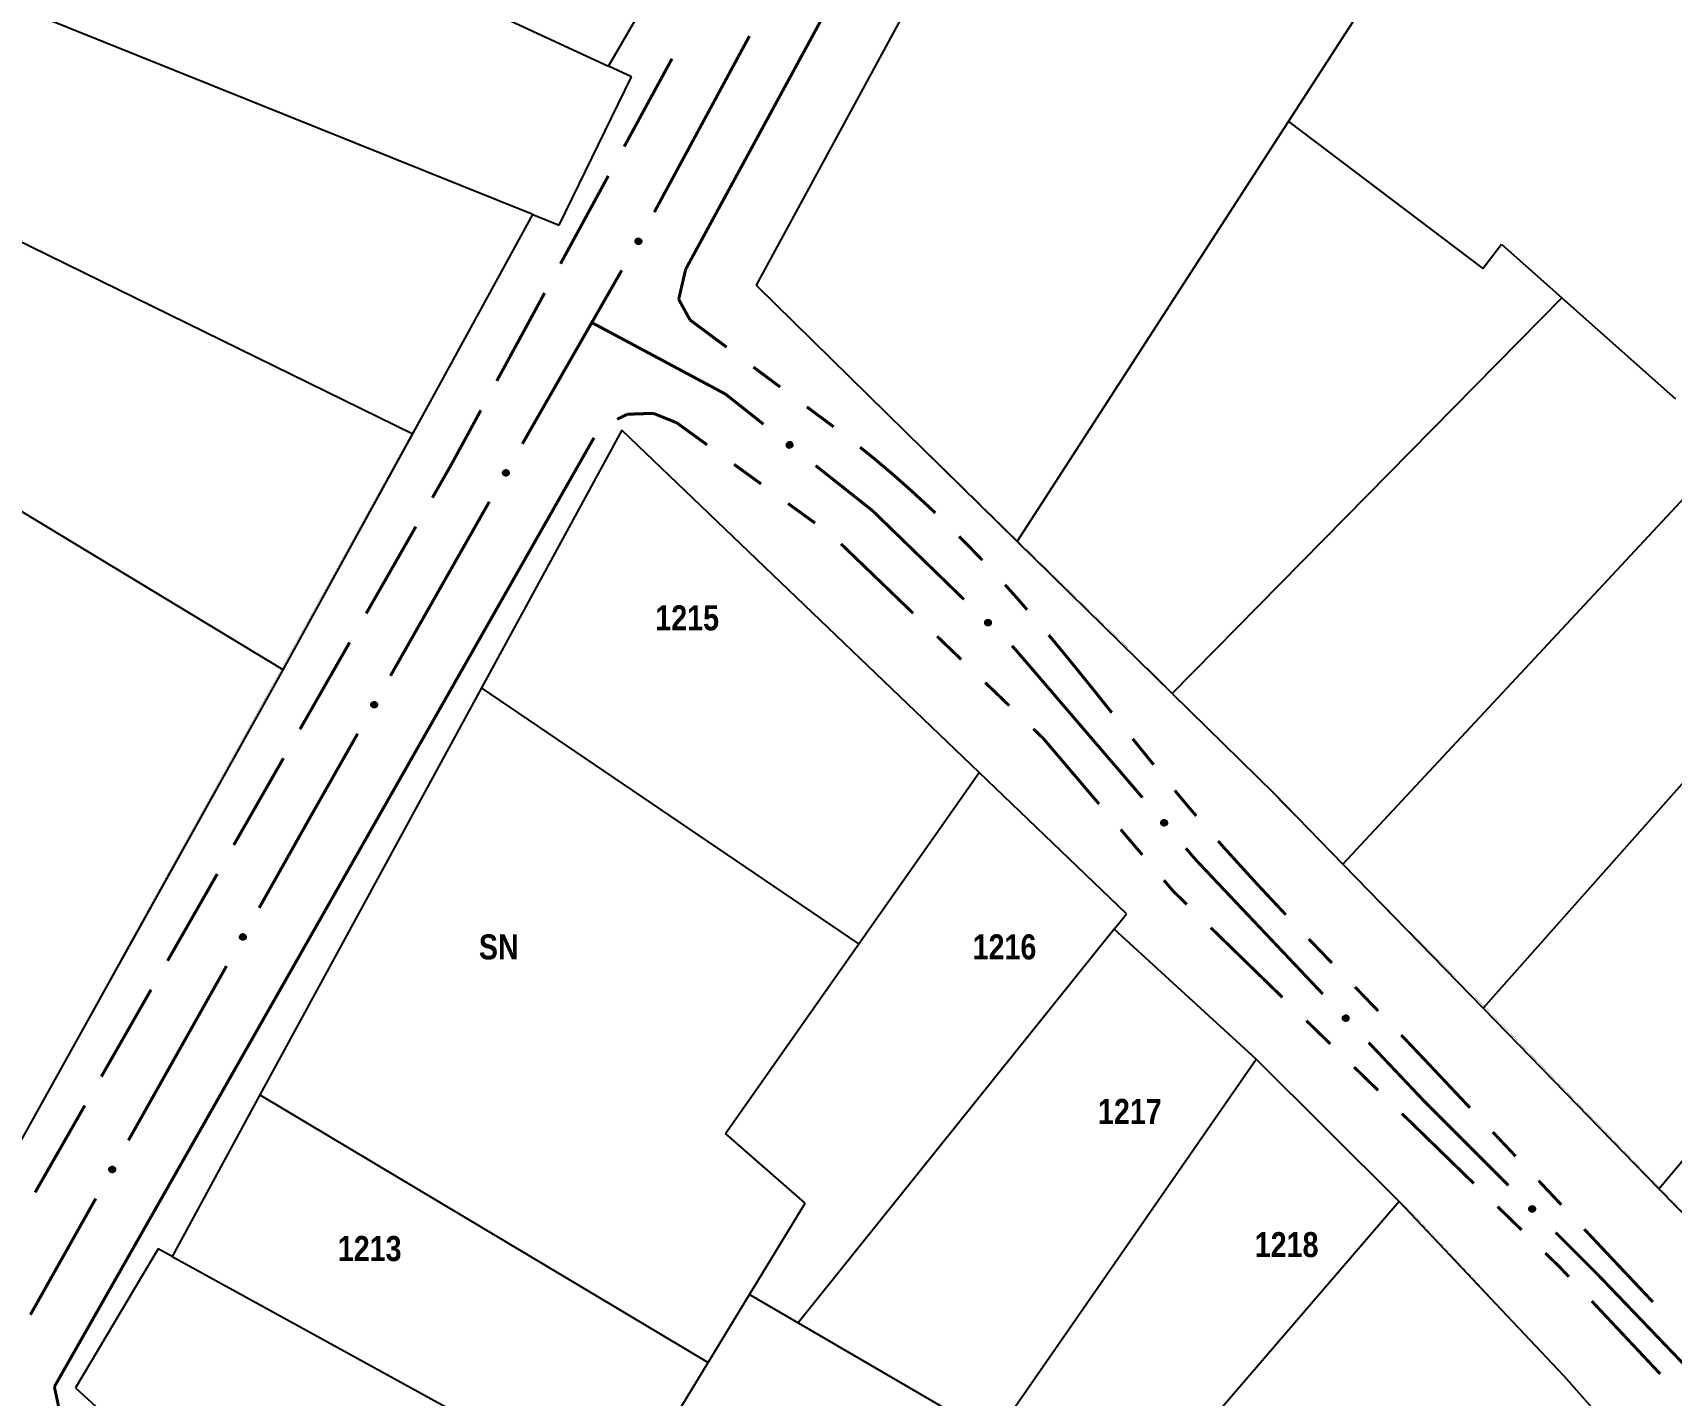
# Model space of a CAD drawing. Extents: x 201549 to 203722, y 4857623 to 4859778.
# Drawn here: x 202433.5 to 202531.8, y 4859512.6 to 4859594.4 of the extents above; entities that cross this region are included whole.
import ezdxf
from ezdxf.enums import TextEntityAlignment as Align

# ---------------------------------------------------------------- set-up
doc = ezdxf.new("R2010")
doc.units = 0
doc.header["$LTSCALE"] = 1.5
doc.header["$MEASUREMENT"] = 0
for name, color, linetype in [('CD-MALHA-LOTES', 40, 'CONTINUOUS'), ('RU-QUADRAS', 6, 'CONTINUOUS'), ('SV-EIXO-RUA-N-PAV', 6, 'CONTINUOUS'), ('SV-EIXO-RUA-PAV', 20, 'CONTINUOUS'), ('SV-RUA-NAO-PAV-S-GUIA-C-GUIA', 7, 'CONTINUOUS'), ('SV-RUA-PAVIM-S-GUIA-C-GUIA', 7, 'CONTINUOUS'), ('Th_NmrPort', 1, 'CONTINUOUS')]:
    doc.layers.add(name, color=color, linetype=linetype)
doc.styles.get("Standard").update_dxf_attribs({"font": 'swisscbo.ttf'})

msp = doc.modelspace()

# ---------------------------------------------------------------- linework, layer by layer
at = {"layer": 'CD-MALHA-LOTES', "linetype": 'Continuous'}
for p, q in [((202468.04, 4859592.38), (202480.66, 4859614.21)), ((202427.02, 4859611.35), (202468.04, 4859592.38)), ((202493.01, 4859608.92), (202476.88, 4859579.24)), ((202463.49, 4859583.47), (202422.94, 4859599.8)), ((202508.82, 4859589.06), (202512.69, 4859595.06)), ((202465.07, 4859582.83), (202469.41, 4859591.74)), ((202469.41, 4859591.74), (202468.04, 4859592.38)), ((202418.32, 4859588.93), (202456.297882, 4859570.326139)), ((202492.55, 4859563.85), (202508.82, 4859589.06)), ((202508.82, 4859589.06), (202520.46, 4859580.23)), ((202456.297882, 4859570.326139), (202463.49, 4859583.47)), ((202463.49, 4859583.47), (202465.07, 4859582.83)), ((202520.46, 4859580.23), (202521.59, 4859581.69)), ((202521.59, 4859581.69), (202525.21, 4859578.47)), ((202476.88, 4859579.24), (202492.55, 4859563.85)), ((202448.53, 4859556.15), (202412.26, 4859578.08)), ((202501.84, 4859554.73), (202525.21, 4859578.47)), ((202525.21, 4859578.47), (202532.03, 4859572.42)), ((202448.53, 4859556.15), (202456.297882, 4859570.326139)), ((202468.84, 4859570.54), (202460.42, 4859555.07)), ((202490.27, 4859549.99), (202468.84, 4859570.54)), ((202512.07, 4859544.5), (202535.34, 4859569.49)), ((202492.55, 4859563.85), (202501.84, 4859554.73)), ((202520.49, 4859535.86), (202543.71, 4859562.06)), ((202427.43, 4859518.29), (202448.53, 4859556.15)), ((202460.42, 4859555.07), (202447.13, 4859530.66)), ((202483.05, 4859539.72), (202460.42, 4859555.07)), ((202501.84, 4859554.73), (202507.95, 4859548.73)), ((202531.03, 4859525.03), (202554.24, 4859552.72)), ((202483.05, 4859539.72), (202490.27, 4859549.99)), ((202499.09, 4859541.53), (202490.27, 4859549.99)), ((202507.95, 4859548.73), (202512.07, 4859544.5)), ((202512.07, 4859544.5), (202520.49, 4859535.86)), ((202498.36, 4859540.61), (202499.09, 4859541.53)), ((202498.36, 4859540.61), (202479.41, 4859516.99)), ((202506.87, 4859532.81), (202498.36, 4859540.61)), ((202475.05, 4859528.35), (202483.05, 4859539.72)), ((202520.49, 4859535.86), (202531.03, 4859525.03)), ((202491.16, 4859510.15), (202506.87, 4859532.81)), ((202515.44, 4859524.26), (202506.87, 4859532.81)), ((202447.13, 4859530.66), (202441.86, 4859520.97)), ((202447.13, 4859530.66), (202474, 4859514.61)), ((202479.82, 4859524.17), (202475.05, 4859528.35)), ((202531.03, 4859525.03), (202540.62, 4859515.19)), ((202476.49, 4859518.69), (202479.82, 4859524.17)), ((202515.44, 4859524.26), (202496.89, 4859502.69)), ((202525.34, 4859513.79), (202515.44, 4859524.26)), ((202441.02, 4859521.42), (202436.06, 4859513.09)), ((202441.86, 4859520.97), (202441.02, 4859521.42)), ((202441.86, 4859520.97), (202468.85, 4859506.14)), ((202474, 4859514.61), (202476.49, 4859518.69)), ((202476.49, 4859518.69), (202479.41, 4859516.99)), ((202479.41, 4859516.99), (202491.16, 4859510.15)), ((202468.85, 4859506.14), (202474, 4859514.61)), ((202436.06, 4859513.09), (202459.85, 4859491.35)), ((202527.89, 4859510.9), (202525.34, 4859513.79))]:
    msp.add_line(p, q, dxfattribs=at)
at = {"layer": 'RU-QUADRAS', "linetype": 'Continuous'}
msp.add_lwpolyline([(202505.52, 4859670.5, 0.01, 0.01, 0), (202496.98, 4859647.95, 0.01, 0.01, 0), (202480.83, 4859614.5, 0.01, 0.01, 0), (202468.04, 4859592.38, 0.01, 0.01, 0), (202469.41, 4859591.74, 0.01, 0.01, 0), (202465.07, 4859582.83, 0.01, 0.01, 0), (202463.49, 4859583.47, 0.01, 0.01, 0), (202427.43, 4859518.29, 0.01, 0.01, 0), (202388.8, 4859547.16, 0.01, 0.01, 0.051436214), (202398.91, 4859556.77, 0.01, 0.01, 0), (202408.5, 4859570.59, 0.01, 0.01, 0), (202415.59, 4859584.56, 0.01, 0.01, 0), (202418.32, 4859588.93, 0.01, 0.01, 0.036602137), (202429.24, 4859618.27, 0.01, 0.01, 0), (202429.77, 4859626.17, 0.01, 0.01, 0), (202428.46, 4859650.08, 0.01, 0.01, 0), (202425.83, 4859683.84, 0.01, 0.01, -0.029390207)], format="xyseb", dxfattribs=at)
for points in [[(202476.88, 4859579.24, 0.01, 0.01, 0), (202501.98, 4859625.44, 0.01, 0.01, 0), (202530.68, 4859622.94, 0.01, 0.01, 0), (202599.05, 4859544.82, 0.01, 0.01, 0), (202624.46, 4859518.56, 0.01, 0.01, -0.007644543), (202589.35, 4859459.91, 0.01, 0.01, 0), (202541.9, 4859513.87, 0.01, 0.01, 0.011159294)], [(202436.06, 4859513.09, 0.01, 0.01, 0), (202441.02, 4859521.42, 0.01, 0.01, 0), (202441.86, 4859520.97, 0.01, 0.01, 0), (202468.84, 4859570.54, 0.01, 0.01, 0), (202499.09, 4859541.53, 0.01, 0.01, 0), (202498.36, 4859540.61, 0.01, 0.01, -0.029095024), (202525.34, 4859513.79, 0.01, 0.01, 0), (202584.31, 4859447.92, 0.01, 0.01, 0), (202553.24, 4859396.93, 0.01, 0.01, 0), (202488.43, 4859464.65, 0.01, 0.01, 0), (202479.38, 4859474.86, 0.01, 0.01, 0), (202477.02, 4859472.58, 0.01, 0.01, 0), (202473.99, 4859474.54, 0.01, 0.01, 0), (202475.85, 4859477.34, 0.01, 0.01, 0), (202469.74, 4859485.1, 0.01, 0.01, 0), (202466.68, 4859485.1, 0.01, 0.01, 0)]]:
    msp.add_lwpolyline(points, format="xyseb", close=True, dxfattribs=at)
at = {"layer": 'SV-EIXO-RUA-N-PAV', "const_width": 0.18}
for points in [[(202467.03, 4859576.99), (202474.965966, 4859572.744951)], [(202474.965966, 4859572.744951), (202475.05, 4859572.7)], [(202475.05, 4859572.7), (202477.325478, 4859570.894598)], [(202480.458991, 4859568.408417), (202483.592504, 4859565.922236)], [(202483.592504, 4859565.922236), (202483.86, 4859565.71)], [(202483.86, 4859565.71), (202489.355239, 4859560.375629)], [(202492.225364, 4859557.589524), (202492.4, 4859557.42)], [(202492.4, 4859557.42), (202500.052262, 4859548.494705)], [(202502.655822, 4859545.458017), (202503.28, 4859544.73)], [(202503.28, 4859544.73), (202510.868505, 4859536.710079)], [(202513.617704, 4859533.804584), (202516.366904, 4859530.899089)], [(202516.366904, 4859530.899089), (202517, 4859530.23)], [(202517, 4859530.23), (202522.007929, 4859525.226904)], [(202524.837722, 4859522.399843), (202526.960066, 4859520.279548)], [(202526.960066, 4859520.279548), (202527.36, 4859519.88)], [(202527.36, 4859519.88), (202533.198189, 4859513.792357)]]:
    msp.add_lwpolyline(points, dxfattribs=at)
at = {"layer": 'SV-EIXO-RUA-N-PAV'}
for points in [[(202478.848098, 4859569.827046), (202478.896601, 4859569.833331), (202478.939572, 4859569.828814), (202478.974328, 4859569.814731), (202479.001796, 4859569.794278), (202479.02754, 4859569.770189), (202479.048137, 4859569.740175), (202479.063618, 4859569.7018), (202479.070264, 4859569.653189), (202479.062744, 4859569.609473), (202479.05076, 4859569.57466), (202479.031082, 4859569.544791), (202479.007261, 4859569.520174), (202478.975378, 4859569.49981), (202478.936335, 4859569.4845), (202478.887293, 4859569.479001), (202478.845195, 4859569.483718), (202478.811936, 4859569.498222), (202478.782032, 4859569.518195), (202478.756044, 4859569.543104), (202478.735996, 4859569.572682), (202478.720652, 4859569.61202), (202478.715866, 4859569.660496), (202478.720091, 4859569.702537), (202478.734125, 4859569.735992), (202478.754451, 4859569.764989), (202478.778298, 4859569.791104), (202478.807607, 4859569.813065), (202478.848098, 4859569.827046)], [(202490.76388, 4859559.16164), (202490.812768, 4859559.163059), (202490.855075, 4859559.154282), (202490.888254, 4859559.136805), (202490.913546, 4859559.113717), (202490.936761, 4859559.087181), (202490.954264, 4859559.055264), (202490.965844, 4859559.015537), (202490.967612, 4859558.966506), (202490.955772, 4859558.923758), (202490.940379, 4859558.890312), (202490.917822, 4859558.862553), (202490.891666, 4859558.840432), (202490.857911, 4859558.823348), (202490.817537, 4859558.812006), (202490.768191, 4859558.811421), (202490.726774, 4859558.82031), (202490.695125, 4859558.838057), (202490.667361, 4859558.860911), (202490.643985, 4859558.888286), (202490.626984, 4859558.919715), (202490.615638, 4859558.960387), (202490.615706, 4859559.009098), (202490.624101, 4859559.050509), (202490.641399, 4859559.082398), (202490.664514, 4859559.109225), (202490.690845, 4859559.132833), (202490.722197, 4859559.151764), (202490.76388, 4859559.16164)], [(202501.344092, 4859547.15709), (202501.392905, 4859547.154036), (202501.434233, 4859547.14143), (202501.465676, 4859547.120995), (202501.488753, 4859547.095692), (202501.509447, 4859547.067147), (202501.52396, 4859547.033764), (202501.531862, 4859546.993145), (202501.529143, 4859546.944157), (202501.513447, 4859546.902669), (202501.495062, 4859546.870771), (202501.470063, 4859546.845188), (202501.441995, 4859546.82555), (202501.406821, 4859546.811621), (202501.365579, 4859546.804015), (202501.316386, 4859546.807942), (202501.275954, 4859546.820578), (202501.24606, 4859546.841143), (202501.2205, 4859546.866438), (202501.199723, 4859546.895833), (202501.185665, 4859546.928685), (202501.178082, 4859546.970223), (202501.182601, 4859547.018724), (202501.194743, 4859547.059194), (202501.214883, 4859547.08937), (202501.240353, 4859547.113973), (202501.268731, 4859547.135076), (202501.30168, 4859547.151063), (202501.344092, 4859547.15709)], [(202512.224312, 4859535.437355), (202512.273216, 4859535.436697), (202512.315112, 4859535.426131), (202512.347519, 4859535.407261), (202512.371808, 4859535.383119), (202512.393875, 4859535.355621), (202512.410007, 4859535.32299), (202512.419889, 4859535.282806), (202512.419572, 4859535.233744), (202512.405928, 4859535.191538), (202512.389127, 4859535.158776), (202512.365412, 4859535.132), (202512.33834, 4859535.11101), (202512.30389, 4859535.095375), (202512.263071, 4859535.085758), (202512.213745, 4859535.08727), (202512.172742, 4859535.09791), (202512.141876, 4859535.116985), (202512.115108, 4859535.140998), (202512.092915, 4859535.16934), (202512.077265, 4859535.201464), (202512.067656, 4859535.24258), (202512.069794, 4859535.291245), (202512.079939, 4859535.332261), (202512.098576, 4859535.363387), (202512.12281, 4859535.389209), (202512.15012, 4859535.411677), (202512.182247, 4859535.429259), (202512.224312, 4859535.437355)], [(202523.39898, 4859523.992799), (202523.447883, 4859523.993515), (202523.49006, 4859523.984131), (202523.522984, 4859523.966179), (202523.547942, 4859523.94273), (202523.570774, 4859523.915863), (202523.587816, 4859523.883698), (202523.598824, 4859523.843809), (202523.599887, 4859523.794757), (202523.587434, 4859523.752183), (202523.571562, 4859523.718963), (202523.548608, 4859523.69153), (202523.522137, 4859523.669788), (202523.488141, 4859523.65319), (202523.447607, 4859523.642429), (202523.398258, 4859523.642554), (202523.356973, 4859523.652038), (202523.325583, 4859523.670238), (202523.29815, 4859523.693488), (202523.27517, 4859523.721196), (202523.258622, 4859523.752866), (202523.247862, 4859523.793696), (202523.24863, 4859523.842402), (202523.257619, 4859523.883687), (202523.275373, 4859523.915325), (202523.298871, 4859523.941817), (202523.325539, 4859523.965045), (202523.357159, 4859523.983522), (202523.39898, 4859523.992799)]]:
    msp.add_lwpolyline(points, close=True, dxfattribs=at)
for points in [[(202478.715866, 4859569.660496), (202478.975378, 4859569.49981)], [(202478.719056, 4859569.679383), (202478.986962, 4859569.51211)], [(202478.720091, 4859569.702537), (202479.007261, 4859569.520174)], [(202478.720652, 4859569.61202), (202478.936335, 4859569.4845)], [(202478.722218, 4859569.63507), (202478.953153, 4859569.493646)], [(202478.729349, 4859569.716505), (202479.016496, 4859569.533965)], [(202478.734117, 4859569.590792), (202478.905448, 4859569.486209)], [(202478.734125, 4859569.735992), (202479.031082, 4859569.544791)], [(202478.735996, 4859569.572682), (202478.887293, 4859569.479001)], [(202478.746055, 4859569.748538), (202479.037919, 4859569.558772)], [(202478.749815, 4859569.555693), (202478.860914, 4859569.484964)], [(202478.754451, 4859569.764989), (202479.05076, 4859569.57466)], [(202478.756044, 4859569.543104), (202478.845195, 4859569.483718)], [(202478.770023, 4859569.776551), (202479.053963, 4859569.596556)], [(202478.778298, 4859569.791104), (202479.062744, 4859569.609473)], [(202478.79657, 4859569.799034), (202479.063187, 4859569.634525)], [(202478.807607, 4859569.813065), (202479.070264, 4859569.653189)], [(202478.827393, 4859569.818124), (202479.063011, 4859569.678211)], [(202478.848098, 4859569.827046), (202479.063618, 4859569.7018)], [(202478.874657, 4859569.829396), (202479.049822, 4859569.725254)], [(202478.896601, 4859569.833331), (202479.048137, 4859569.740175)], [(202478.921108, 4859569.830862), (202479.03029, 4859569.759911)], [(202478.939572, 4859569.828814), (202479.02754, 4859569.770189)], [(202490.641399, 4859559.082398), (202490.917822, 4859558.862553)], [(202490.65452, 4859559.093692), (202490.926018, 4859558.875782)], [(202490.664514, 4859559.109225), (202490.940379, 4859558.890312)], [(202490.68116, 4859559.119177), (202490.945748, 4859558.911779)], [(202490.690845, 4859559.132833), (202490.955772, 4859558.923758)], [(202490.709817, 4859559.138902), (202490.95871, 4859558.948641)], [(202490.722197, 4859559.151764), (202490.967612, 4859558.966506)], [(202490.742389, 4859559.154826), (202490.962889, 4859558.992126)], [(202490.76388, 4859559.16164), (202490.965844, 4859559.015537)], [(202490.790541, 4859559.161331), (202490.954454, 4859559.04025)], [(202490.812768, 4859559.163059), (202490.954264, 4859559.055264)], [(202490.836906, 4859559.15816), (202490.938474, 4859559.076681)], [(202490.855075, 4859559.154282), (202490.936761, 4859559.087181)], [(202490.615638, 4859558.960387), (202490.817537, 4859558.812006)], [(202490.615706, 4859559.009098), (202490.857911, 4859558.823348)], [(202490.619493, 4859558.983166), (202490.835183, 4859558.81943)], [(202490.620763, 4859559.027573), (202490.870664, 4859558.834431)], [(202490.624101, 4859559.050509), (202490.891666, 4859558.840432)], [(202490.62692, 4859558.937922), (202490.786974, 4859558.816784)], [(202490.626984, 4859558.919715), (202490.768191, 4859558.811421)], [(202490.634704, 4859559.063484), (202490.902229, 4859558.853235)], [(202490.639041, 4859558.901434), (202490.742538, 4859558.819984)], [(202490.643985, 4859558.888286), (202490.726774, 4859558.82031)], [(202501.178082, 4859546.970223), (202501.365579, 4859546.804015)], [(202501.182601, 4859547.018724), (202501.406821, 4859546.811621)], [(202501.184002, 4859546.992554), (202501.38383, 4859546.809796)], [(202501.185665, 4859546.928685), (202501.316386, 4859546.807942)], [(202501.187264, 4859546.946822), (202501.335581, 4859546.811566)], [(202501.189324, 4859547.03666), (202501.420533, 4859546.821493)], [(202501.194743, 4859547.059194), (202501.441995, 4859546.82555)], [(202501.196001, 4859546.909378), (202501.291623, 4859546.818812)], [(202501.199723, 4859546.895833), (202501.275954, 4859546.820578)], [(202501.206488, 4859547.071147), (202501.453684, 4859546.837334)], [(202501.214883, 4859547.08937), (202501.470063, 4859546.845188)], [(202501.228981, 4859547.099418), (202501.479434, 4859546.857614)], [(202501.240353, 4859547.113973), (202501.495062, 4859546.870771)], [(202501.257839, 4859547.122363), (202501.50237, 4859546.891657)], [(202501.268731, 4859547.135076), (202501.513447, 4859546.902669)], [(202501.288177, 4859547.139387), (202501.518646, 4859546.92718)], [(202501.30168, 4859547.151063), (202501.529143, 4859546.944157)], [(202501.322068, 4859547.152268), (202501.52678, 4859546.970102)], [(202501.344092, 4859547.15709), (202501.531862, 4859546.993145)], [(202501.370613, 4859547.154346), (202501.522778, 4859547.018795)], [(202501.392905, 4859547.154036), (202501.52396, 4859547.033764)], [(202501.416495, 4859547.146952), (202501.510193, 4859547.056534)], [(202501.434233, 4859547.14143), (202501.509447, 4859547.067147)], [(202512.067656, 4859535.24258), (202512.263071, 4859535.085758)], [(202512.069794, 4859535.291245), (202512.30389, 4859535.095375)], [(202512.072475, 4859535.265175), (202512.281016, 4859535.092426)], [(202512.07563, 4859535.309488), (202512.317103, 4859535.105907)], [(202512.077265, 4859535.201464), (202512.213745, 4859535.08727)], [(202512.077974, 4859535.219657), (202512.232738, 4859535.09183)], [(202512.079939, 4859535.332261), (202512.33834, 4859535.11101)], [(202512.088535, 4859535.182686), (202512.188478, 4859535.096914)], [(202512.091084, 4859535.344775), (202512.349438, 4859535.123353)], [(202512.092915, 4859535.16934), (202512.172742, 4859535.09791)], [(202512.098576, 4859535.363387), (202512.365412, 4859535.132)], [(202512.112165, 4859535.374114), (202512.374163, 4859535.144869)], [(202512.12281, 4859535.389209), (202512.389127, 4859535.158776)], [(202512.139864, 4859535.398445), (202512.395404, 4859535.179996)], [(202512.15012, 4859535.411677), (202512.405928, 4859535.191538)], [(202512.169332, 4859535.416935), (202512.40992, 4859535.216273)], [(202512.182247, 4859535.429259), (202512.419572, 4859535.233744)], [(202512.202551, 4859535.43146), (202512.415942, 4859535.259542)], [(202512.224312, 4859535.437355), (202512.419889, 4859535.282806)], [(202512.250936, 4859535.435914), (202512.409559, 4859535.30798)], [(202512.273216, 4859535.436697), (202512.410007, 4859535.32299)], [(202512.297125, 4859535.430777), (202512.39514, 4859535.345058)], [(202512.315112, 4859535.426131), (202512.393875, 4859535.355621)], [(202523.247862, 4859523.793696), (202523.447607, 4859523.642429)], [(202523.24863, 4859523.842402), (202523.488141, 4859523.65319)], [(202523.252043, 4859523.816418), (202523.465359, 4859523.649599)], [(202523.253952, 4859523.860802), (202523.501052, 4859523.664089)], [(202523.257619, 4859523.883687), (202523.522137, 4859523.669788)], [(202523.258622, 4859523.752866), (202523.398258, 4859523.642554)], [(202523.258819, 4859523.771072), (202523.417116, 4859523.647646)], [(202523.268407, 4859523.896509), (202523.532883, 4859523.682437)], [(202523.270415, 4859523.734413), (202523.372731, 4859523.651484)], [(202523.27517, 4859523.721196), (202523.356973, 4859523.652038)], [(202523.275373, 4859523.915325), (202523.548608, 4859523.69153)], [(202523.288655, 4859523.92643), (202523.556994, 4859523.704641)], [(202523.298871, 4859523.941817), (202523.571562, 4859523.718963)], [(202523.315659, 4859523.951529), (202523.577239, 4859523.74035)], [(202523.325539, 4859523.965045), (202523.587434, 4859523.752183)], [(202523.344596, 4859523.97084), (202523.590729, 4859523.777022)], [(202523.357159, 4859523.983522), (202523.599887, 4859523.794757)], [(202523.377394, 4859523.986294), (202523.595533, 4859523.820443)], [(202523.39898, 4859523.992799), (202523.598824, 4859523.843809)], [(202523.425634, 4859523.992107), (202523.587791, 4859523.868682)], [(202523.447883, 4859523.993515), (202523.587816, 4859523.883698)], [(202523.471949, 4859523.988269), (202523.572335, 4859523.90534)], [(202523.49006, 4859523.984131), (202523.570774, 4859523.915863)]]:
    msp.add_lwpolyline(points, dxfattribs=at)
at = {"layer": 'SV-EIXO-RUA-PAV', "const_width": 0.18}
for points in [[(202476.483426, 4859594.176385), (202470.780561, 4859583.618103)], [(202468.827306, 4859580.127772), (202467.336205, 4859577.524578)], [(202467.03, 4859576.99), (202462.865749, 4859569.713367)], [(202467.336205, 4859577.524578), (202467.03, 4859576.99)], [(202460.881273, 4859566.240353), (202454.957898, 4859555.804184)], [(202452.98344, 4859552.325461), (202450.515367, 4859547.977057)], [(202450.08, 4859547.21), (202447.081921, 4859541.876946)], [(202450.515367, 4859547.977057), (202450.08, 4859547.21)], [(202445.121752, 4859538.390151), (202439.241245, 4859527.929767)], [(202437.281076, 4859524.442972), (202433.360738, 4859517.469383)]]:
    msp.add_lwpolyline(points, dxfattribs=at)
at = {"layer": 'SV-EIXO-RUA-PAV'}
for points in [[(202469.988308, 4859581.933197), (202470.001796, 4859581.886185), (202470.003774, 4859581.843022), (202469.995063, 4859581.806548), (202469.97896, 4859581.776323), (202469.959004, 4859581.747258), (202469.932419, 4859581.722393), (202469.896799, 4859581.701331), (202469.849735, 4859581.68747), (202469.805386, 4859581.68835), (202469.76917, 4859581.694977), (202469.736687, 4859581.709953), (202469.708776, 4859581.729812), (202469.683861, 4859581.758282), (202469.662869, 4859581.794587), (202469.650077, 4859581.84225), (202469.648427, 4859581.884578), (202469.65778, 4859581.919637), (202469.673042, 4859581.952198), (202469.693772, 4859581.981627), (202469.720009, 4859582.005885), (202469.756601, 4859582.026954), (202469.803811, 4859582.038957), (202469.84601, 4859582.041084), (202469.881191, 4859582.032226), (202469.912909, 4859582.016478), (202469.942305, 4859581.996817), (202469.968412, 4859581.971134), (202469.988308, 4859581.933197)], [(202462.039268, 4859568.047544), (202462.052773, 4859568.000537), (202462.054769, 4859567.957375), (202462.046072, 4859567.920897), (202462.029981, 4859567.890667), (202462.010036, 4859567.861593), (202461.983461, 4859567.836718), (202461.94785, 4859567.815642), (202461.900791, 4859567.801763), (202461.856441, 4859567.802625), (202461.820222, 4859567.809238), (202461.787734, 4859567.824201), (202461.759815, 4859567.84405), (202461.734888, 4859567.872509), (202461.713883, 4859567.908807), (202461.701072, 4859567.956464), (202461.699406, 4859567.998792), (202461.708745, 4859568.033854), (202461.723994, 4859568.066421), (202461.744712, 4859568.095859), (202461.77094, 4859568.120127), (202461.807524, 4859568.14121), (202461.854729, 4859568.153231), (202461.896927, 4859568.155375), (202461.932112, 4859568.146531), (202461.963836, 4859568.130796), (202461.993239, 4859568.111146), (202462.019357, 4859568.085472), (202462.039268, 4859568.047544)], [(202454.137327, 4859554.135441), (202454.150999, 4859554.088483), (202454.153148, 4859554.045328), (202454.14458, 4859554.00882), (202454.128597, 4859553.978532), (202454.108755, 4859553.949388), (202454.082268, 4859553.924419), (202454.046731, 4859553.903217), (202453.999722, 4859553.889171), (202453.95537, 4859553.889876), (202453.919128, 4859553.896361), (202453.886586, 4859553.911209), (202453.858597, 4859553.930958), (202453.83357, 4859553.959329), (202453.812436, 4859553.995552), (202453.799456, 4859554.043164), (202453.79764, 4859554.085485), (202453.806854, 4859554.120581), (202453.821989, 4859554.153201), (202453.842602, 4859554.182712), (202453.868744, 4859554.207073), (202453.905253, 4859554.228286), (202453.952415, 4859554.240474), (202453.994605, 4859554.242767), (202454.029821, 4859554.234048), (202454.0616, 4859554.218425), (202454.091073, 4859554.19888), (202454.117282, 4859554.173299), (202454.137327, 4859554.135441)], [(202446.268203, 4859540.204851), (202446.282068, 4859540.157949), (202446.284393, 4859540.114803), (202446.275975, 4859540.07826), (202446.260116, 4859540.047907), (202446.240395, 4859540.018682), (202446.21401, 4859539.993604), (202446.178561, 4859539.972257), (202446.131609, 4859539.958018), (202446.087255, 4859539.958541), (202446.050986, 4859539.964877), (202446.018384, 4859539.979591), (202445.990314, 4859539.999226), (202445.965171, 4859540.027494), (202445.943888, 4859540.063629), (202445.930714, 4859540.111187), (202445.928724, 4859540.153501), (202445.937794, 4859540.188634), (202445.952794, 4859540.221317), (202445.973287, 4859540.250912), (202445.999328, 4859540.27538), (202446.03575, 4859540.296742), (202446.082862, 4859540.309124), (202446.125042, 4859540.31159), (202446.160293, 4859540.303016), (202446.192136, 4859540.287523), (202446.221689, 4859540.268099), (202446.248003, 4859540.242626), (202446.268203, 4859540.204851)], [(202438.427527, 4859526.257672), (202438.441392, 4859526.21077), (202438.443717, 4859526.167625), (202438.435299, 4859526.131081), (202438.41944, 4859526.100728), (202438.399719, 4859526.071503), (202438.373334, 4859526.046425), (202438.337885, 4859526.025078), (202438.290933, 4859526.010839), (202438.246579, 4859526.011362), (202438.21031, 4859526.017698), (202438.177708, 4859526.032412), (202438.149638, 4859526.052047), (202438.124495, 4859526.080315), (202438.103213, 4859526.11645), (202438.090038, 4859526.164008), (202438.088048, 4859526.206322), (202438.097118, 4859526.241455), (202438.112119, 4859526.274138), (202438.132611, 4859526.303733), (202438.158652, 4859526.328201), (202438.195074, 4859526.349563), (202438.242186, 4859526.361945), (202438.284366, 4859526.364411), (202438.319617, 4859526.355837), (202438.351461, 4859526.340344), (202438.381013, 4859526.32092), (202438.407327, 4859526.295447), (202438.427527, 4859526.257672)]]:
    msp.add_lwpolyline(points, close=True, dxfattribs=at)
for points in [[(202469.693772, 4859581.981627), (202469.648427, 4859581.884578)], [(202469.720009, 4859582.005885), (202469.650077, 4859581.84225)], [(202469.705285, 4859581.989674), (202469.652017, 4859581.869224)], [(202469.737633, 4859582.010458), (202469.659926, 4859581.825381)], [(202469.756601, 4859582.026954), (202469.662869, 4859581.794587)], [(202469.779625, 4859582.028863), (202469.674434, 4859581.77933)], [(202469.803811, 4859582.038957), (202469.683861, 4859581.758282)], [(202469.822963, 4859582.038635), (202469.697759, 4859581.748673)], [(202469.84601, 4859582.041084), (202469.708776, 4859581.729812)], [(202469.861208, 4859582.034026), (202469.723796, 4859581.722751)], [(202469.881191, 4859582.032226), (202469.736687, 4859581.709953)], [(202469.895384, 4859582.022312), (202469.751535, 4859581.70529)], [(202469.912909, 4859582.016478), (202469.76917, 4859581.694977)], [(202469.926675, 4859582.002817), (202469.791298, 4859581.695094)], [(202469.942305, 4859581.996817), (202469.805386, 4859581.68835)], [(202469.952885, 4859581.979941), (202469.830221, 4859581.691669)], [(202469.968412, 4859581.971134), (202469.849735, 4859581.68747)], [(202469.976382, 4859581.952329), (202469.873386, 4859581.698394)], [(202469.988308, 4859581.933197), (202469.896799, 4859581.701331)], [(202469.994614, 4859581.907291), (202469.917919, 4859581.718489)], [(202470.001796, 4859581.886185), (202469.932419, 4859581.722393)], [(202470.00303, 4859581.861585), (202469.949256, 4859581.742997)], [(202470.003774, 4859581.843022), (202469.959004, 4859581.747258)], [(202461.744712, 4859568.095859), (202461.699406, 4859567.998792)], [(202461.77094, 4859568.120127), (202461.701072, 4859567.956464)], [(202461.756222, 4859568.10391), (202461.703001, 4859567.98344)], [(202461.788562, 4859568.124707), (202461.710928, 4859567.939599)], [(202461.807524, 4859568.14121), (202461.713883, 4859567.908807)], [(202461.830547, 4859568.143128), (202461.725454, 4859567.893554)], [(202461.854729, 4859568.153231), (202461.734888, 4859567.872509)], [(202461.873881, 4859568.152917), (202461.74879, 4859567.862906)], [(202461.896927, 4859568.155375), (202461.759815, 4859567.84405)], [(202461.912128, 4859568.148323), (202461.774838, 4859567.836994)], [(202461.932112, 4859568.146531), (202461.787734, 4859567.824201)], [(202461.946309, 4859568.136623), (202461.802583, 4859567.819544)], [(202461.963836, 4859568.130796), (202461.820222, 4859567.809238)], [(202461.977607, 4859568.117139), (202461.84235, 4859567.809363)], [(202461.993239, 4859568.111146), (202461.856441, 4859567.802625)], [(202462.003826, 4859568.094274), (202461.881275, 4859567.805953)], [(202462.019357, 4859568.085472), (202461.900791, 4859567.801763)], [(202462.027334, 4859568.066671), (202461.924438, 4859567.812696)], [(202462.039268, 4859568.047544), (202461.94785, 4859567.815642)], [(202462.045584, 4859568.02164), (202461.968963, 4859567.832808)], [(202462.052773, 4859568.000537), (202461.983461, 4859567.836718)], [(202462.054017, 4859567.975937), (202462.00029, 4859567.857329)], [(202462.054769, 4859567.957375), (202462.010036, 4859567.861593)], [(202453.842602, 4859554.182712), (202453.79764, 4859554.085485)], [(202453.868744, 4859554.207073), (202453.799456, 4859554.043164)], [(202453.854083, 4859554.190804), (202453.80129, 4859554.070146)], [(202453.886349, 4859554.211716), (202453.809372, 4859554.026334)], [(202453.905253, 4859554.228286), (202453.812436, 4859553.995552)], [(202453.928269, 4859554.230286), (202453.824061, 4859553.980341)], [(202453.952415, 4859554.240474), (202453.83357, 4859553.959329)], [(202453.971568, 4859554.240228), (202453.847506, 4859553.949775)], [(202453.994605, 4859554.242767), (202453.858597, 4859553.930958)], [(202454.009831, 4859554.235769), (202453.873645, 4859553.923956)], [(202454.029821, 4859554.234048), (202453.886586, 4859553.911209)], [(202454.044053, 4859554.22419), (202453.901452, 4859553.906604)], [(202454.0616, 4859554.218425), (202453.919128, 4859553.896361)], [(202454.07542, 4859554.204818), (202453.941255, 4859553.896565)], [(202454.091073, 4859554.19888), (202453.95537, 4859553.889876)], [(202454.10172, 4859554.182046), (202453.980192, 4859553.893293)], [(202454.117282, 4859554.173299), (202453.999722, 4859553.889171)], [(202454.125325, 4859554.154527), (202454.02333, 4859553.900188)], [(202454.137327, 4859554.135441), (202454.046731, 4859553.903217)], [(202454.143735, 4859554.10956), (202454.067784, 4859553.920458)], [(202454.150999, 4859554.088483), (202454.082268, 4859553.924419)], [(202454.15233, 4859554.063888), (202454.099023, 4859553.94509)], [(202454.153148, 4859554.045328), (202454.108755, 4859553.949388)], [(202445.973287, 4859540.250912), (202445.928724, 4859540.153501)], [(202445.999328, 4859540.27538), (202445.930714, 4859540.111187)], [(202445.984734, 4859540.259051), (202445.932436, 4859540.138177)], [(202446.016914, 4859540.280095), (202445.940698, 4859540.094398)], [(202446.03575, 4859540.296742), (202445.943888, 4859540.063629)], [(202446.058757, 4859540.298836), (202445.955576, 4859540.048466)], [(202446.082862, 4859540.309124), (202445.965171, 4859540.027494)], [(202446.102015, 4859540.308956), (202445.979146, 4859540.017997)], [(202446.125042, 4859540.31159), (202445.990314, 4859539.999226)], [(202446.140296, 4859540.304655), (202446.005391, 4859539.992285)], [(202446.160293, 4859540.303016), (202446.018384, 4859539.979591)], [(202446.174565, 4859540.293216), (202446.033269, 4859539.975047)], [(202446.192136, 4859540.287523), (202446.050986, 4859539.964877)], [(202446.206012, 4859540.273973), (202446.073113, 4859539.965171)], [(202446.221689, 4859540.268099), (202446.087255, 4859539.958541)], [(202446.232405, 4859540.251309), (202446.112063, 4859539.962059)], [(202446.248003, 4859540.242626), (202446.131609, 4859539.958018)], [(202446.256123, 4859540.223887), (202446.155172, 4859539.969131)], [(202446.268203, 4859540.204851), (202446.178561, 4859539.972257)], [(202446.274717, 4859540.178996), (202446.199542, 4859539.989583)], [(202446.282068, 4859540.157949), (202446.21401, 4859539.993604)], [(202446.283499, 4859540.133359), (202446.23068, 4859540.014343)], [(202446.284393, 4859540.114803), (202446.240395, 4859540.018682)], [(202438.132611, 4859526.303733), (202438.088048, 4859526.206322)], [(202438.158652, 4859526.328201), (202438.090038, 4859526.164008)], [(202438.144058, 4859526.311872), (202438.09176, 4859526.190998)], [(202438.176238, 4859526.332916), (202438.100022, 4859526.14722)], [(202438.195074, 4859526.349563), (202438.103213, 4859526.11645)], [(202438.218081, 4859526.351657), (202438.1149, 4859526.101287)], [(202438.242186, 4859526.361945), (202438.124495, 4859526.080315)], [(202438.261339, 4859526.361777), (202438.13847, 4859526.070818)], [(202438.284366, 4859526.364411), (202438.149638, 4859526.052047)], [(202438.29962, 4859526.357476), (202438.164715, 4859526.045106)], [(202438.319617, 4859526.355837), (202438.177708, 4859526.032412)], [(202438.333889, 4859526.346037), (202438.192593, 4859526.027868)], [(202438.351461, 4859526.340344), (202438.21031, 4859526.017698)], [(202438.365336, 4859526.326794), (202438.232437, 4859526.017992)], [(202438.381013, 4859526.32092), (202438.246579, 4859526.011362)], [(202438.391729, 4859526.30413), (202438.271387, 4859526.01488)], [(202438.407327, 4859526.295447), (202438.290933, 4859526.010839)], [(202438.415447, 4859526.276708), (202438.314496, 4859526.021953)], [(202438.427527, 4859526.257672), (202438.337885, 4859526.025078)], [(202438.434041, 4859526.231817), (202438.358866, 4859526.042405)], [(202438.441392, 4859526.21077), (202438.373334, 4859526.046425)], [(202438.442823, 4859526.18618), (202438.390005, 4859526.067164)], [(202438.443717, 4859526.167625), (202438.399719, 4859526.071503)]]:
    msp.add_lwpolyline(points, dxfattribs=at)
at = {"layer": 'SV-RUA-NAO-PAV-S-GUIA-C-GUIA', "const_width": 0.18}
for points in [[(202472.66, 4859580.19), (202472.433234, 4859579.216051)], [(202472.433234, 4859579.216051), (202472.241148, 4859578.391053)], [(202472.241148, 4859578.391053), (202472.794435, 4859577.379553)], [(202472.794435, 4859577.379553), (202472.92, 4859577.15)], [(202472.92, 4859577.15), (202475.116456, 4859575.51472)], [(202476.720674, 4859574.320365), (202478.324893, 4859573.12601)], [(202479.929111, 4859571.931656), (202481.53333, 4859570.737301)], [(202469.163663, 4859571.49088), (202468.55181, 4859571.192075)], [(202469.48254, 4859571.502333), (202469.163663, 4859571.49088)], [(202470.718377, 4859571.546729), (202469.48254, 4859571.502333)], [(202471.426081, 4859571.260578), (202470.718377, 4859571.546729)], [(202472.12, 4859570.98), (202471.426081, 4859571.260578)], [(202472.323606, 4859570.832358), (202472.12, 4859570.98)], [(202473.942724, 4859569.658281), (202472.323606, 4859570.832358)], [(202483.115665, 4859569.514289), (202483.894869, 4859568.887518)], [(202483.894869, 4859568.887518), (202483.931064, 4859568.858404)], [(202483.931064, 4859568.858404), (202484.659714, 4859568.243323)], [(202477.18096, 4859567.310127), (202475.561842, 4859568.484204)], [(202484.659714, 4859568.243323), (202485.078305, 4859567.889975)], [(202485.078305, 4859567.889975), (202486.166508, 4859566.928347)], [(202486.166508, 4859566.928347), (202486.203936, 4859566.895272)], [(202486.203936, 4859566.895272), (202486.902081, 4859566.250918)], [(202480.419196, 4859564.961973), (202478.800078, 4859566.13605)], [(202486.902081, 4859566.250918), (202487.308396, 4859565.875908)], [(202487.308396, 4859565.875908), (202487.630609, 4859565.565978)], [(202489.059062, 4859564.166287), (202489.455551, 4859563.76964)], [(202486.299924, 4859559.553636), (202481.975913, 4859563.713314)], [(202489.455551, 4859563.76964), (202490.453831, 4859562.73299)], [(202491.810932, 4859561.263966), (202492.479351, 4859560.520181)], [(202492.479351, 4859560.520181), (202492.528445, 4859560.465551)], [(202492.528445, 4859560.465551), (202493.135209, 4859559.765312)], [(202489.182599, 4859556.780517), (202487.741262, 4859558.167076)], [(202494.434018, 4859558.244502), (202494.797046, 4859557.812353)], [(202494.797046, 4859557.812353), (202495.709162, 4859556.703748)], [(202495.709162, 4859556.703748), (202495.750775, 4859556.653171)], [(202495.750775, 4859556.653171), (202496.339053, 4859555.927067)], [(202492.065273, 4859554.007398), (202490.623936, 4859555.393957)], [(202496.339053, 4859555.927067), (202496.695474, 4859555.48714)], [(202496.695474, 4859555.48714), (202497.592635, 4859554.368698)], [(202497.592635, 4859554.368698), (202497.634266, 4859554.316798)], [(202497.634266, 4859554.316798), (202498.216942, 4859553.58752)], [(202494.1, 4859552.05), (202493.50661, 4859552.620838)], [(202494.214417, 4859551.915461), (202494.1, 4859552.05)], [(202497.453624, 4859548.106586), (202494.214417, 4859551.915461)], [(202499.465357, 4859552.025002), (202499.506626, 4859551.97335)], [(202499.506626, 4859551.97335), (202500.723373, 4859550.470206)], [(202501.992657, 4859548.924668), (202502.633519, 4859548.157011)], [(202502.633519, 4859548.157011), (202502.99, 4859547.73)], [(202502.99, 4859547.73), (202503.281715, 4859547.395614)], [(202500.04499, 4859545.059485), (202498.749307, 4859546.583035)], [(202504.596494, 4859545.888512), (202504.960161, 4859545.471648)], [(202504.960161, 4859545.471648), (202506.60631, 4859543.661392)], [(202501.89, 4859542.89), (202501.340673, 4859543.535935)], [(202506.60631, 4859543.661392), (202506.977456, 4859543.253246)], [(202501.998998, 4859542.783964), (202501.89, 4859542.89)], [(202502.715774, 4859542.08666), (202501.998998, 4859542.783964)], [(202506.977456, 4859543.253246), (202508.651867, 4859541.466993)], [(202508.449982, 4859536.508233), (202504.149326, 4859540.692053)], [(202510.02802, 4859540.015734), (202510.064436, 4859539.977499)], [(202510.064436, 4859539.977499), (202510.720072, 4859539.293887)], [(202510.720072, 4859539.293887), (202511.103456, 4859538.894144)], [(202511.103456, 4859538.894144), (202511.412939, 4859538.572822)], [(202512.800884, 4859537.132819), (202513.187165, 4859536.732373)], [(202513.187165, 4859536.732373), (202514.188788, 4859535.692777)], [(202511.317086, 4859533.719019), (202509.883534, 4859535.113626)], [(202515.572659, 4859534.248862), (202516.262688, 4859533.525079)], [(202516.262688, 4859533.525079), (202516.303464, 4859533.482309)], [(202516.303464, 4859533.482309), (202516.949951, 4859532.798671)], [(202516.949951, 4859532.798671), (202517.1, 4859532.64)], [(202517.1, 4859532.64), (202519.692594, 4859529.886987)], [(202514.18419, 4859530.929805), (202512.750638, 4859532.324412)], [(202519.918398, 4859525.351377), (202515.617742, 4859529.535198)], [(202521.06375, 4859528.430988), (202522.434906, 4859526.97499)], [(202523.806062, 4859525.518992), (202525.177218, 4859524.062994)], [(202522.785502, 4859522.562163), (202521.35195, 4859523.95677)], [(202526.548374, 4859522.606996), (202530.661843, 4859518.239001)], [(202525.08, 4859520.33), (202524.219054, 4859521.167556)], [(202525.627082, 4859519.747862), (202525.08, 4859520.33)], [(202531.105682, 4859513.918202), (202526.996732, 4859518.290447)], [(202434.8, 4859513.15), (202435.216485, 4859511.193846)]]:
    msp.add_lwpolyline(points, dxfattribs=at)
at = {"layer": 'SV-RUA-PAVIM-S-GUIA-C-GUIA', "const_width": 0.18}
for points in [[(202497.41, 4859625.73), (202472.66, 4859580.19)], [(202471.839585, 4859592.819273), (202468.974038, 4859587.54778)], [(202468.018855, 4859585.790616), (202465.153308, 4859580.519123)], [(202464.198126, 4859578.761959), (202461.332578, 4859573.490466)], [(202460.377396, 4859571.733301), (202458.944622, 4859569.097555)], [(202467.16, 4859570.08), (202434.8, 4859513.15)], [(202458.944622, 4859569.097555), (202458.56, 4859568.39)], [(202458.56, 4859568.39), (202457.470758, 4859566.484719)], [(202456.47813, 4859564.748433), (202453.500245, 4859559.539575)], [(202452.507616, 4859557.803289), (202449.529732, 4859552.594431)], [(202448.537103, 4859550.858145), (202445.559219, 4859545.649287)], [(202444.56659, 4859543.913001), (202441.588705, 4859538.704143)], [(202440.596077, 4859536.967857), (202437.618192, 4859531.758999)], [(202436.625564, 4859530.022713), (202433.647679, 4859524.813855)]]:
    msp.add_lwpolyline(points, dxfattribs=at)

# ---------------------------------------------------------------- texts
at = {"layer": 'Th_NmrPort', "color": 1}
for s, p in [('1215', (202470.838554, 4859559.277271)), ('SN', (202460.258554, 4859539.537271)), ('1216', (202489.868554, 4859539.537271)), ('1217', (202497.388554, 4859529.667271)), ('1213', (202451.798554, 4859521.447271)), ('1218', (202506.788554, 4859521.677271))]:
    msp.add_text(s, height=1.5, dxfattribs=at).set_placement(p, align=Align.MIDDLE_LEFT)

doc.saveas('drawing.dxf')
